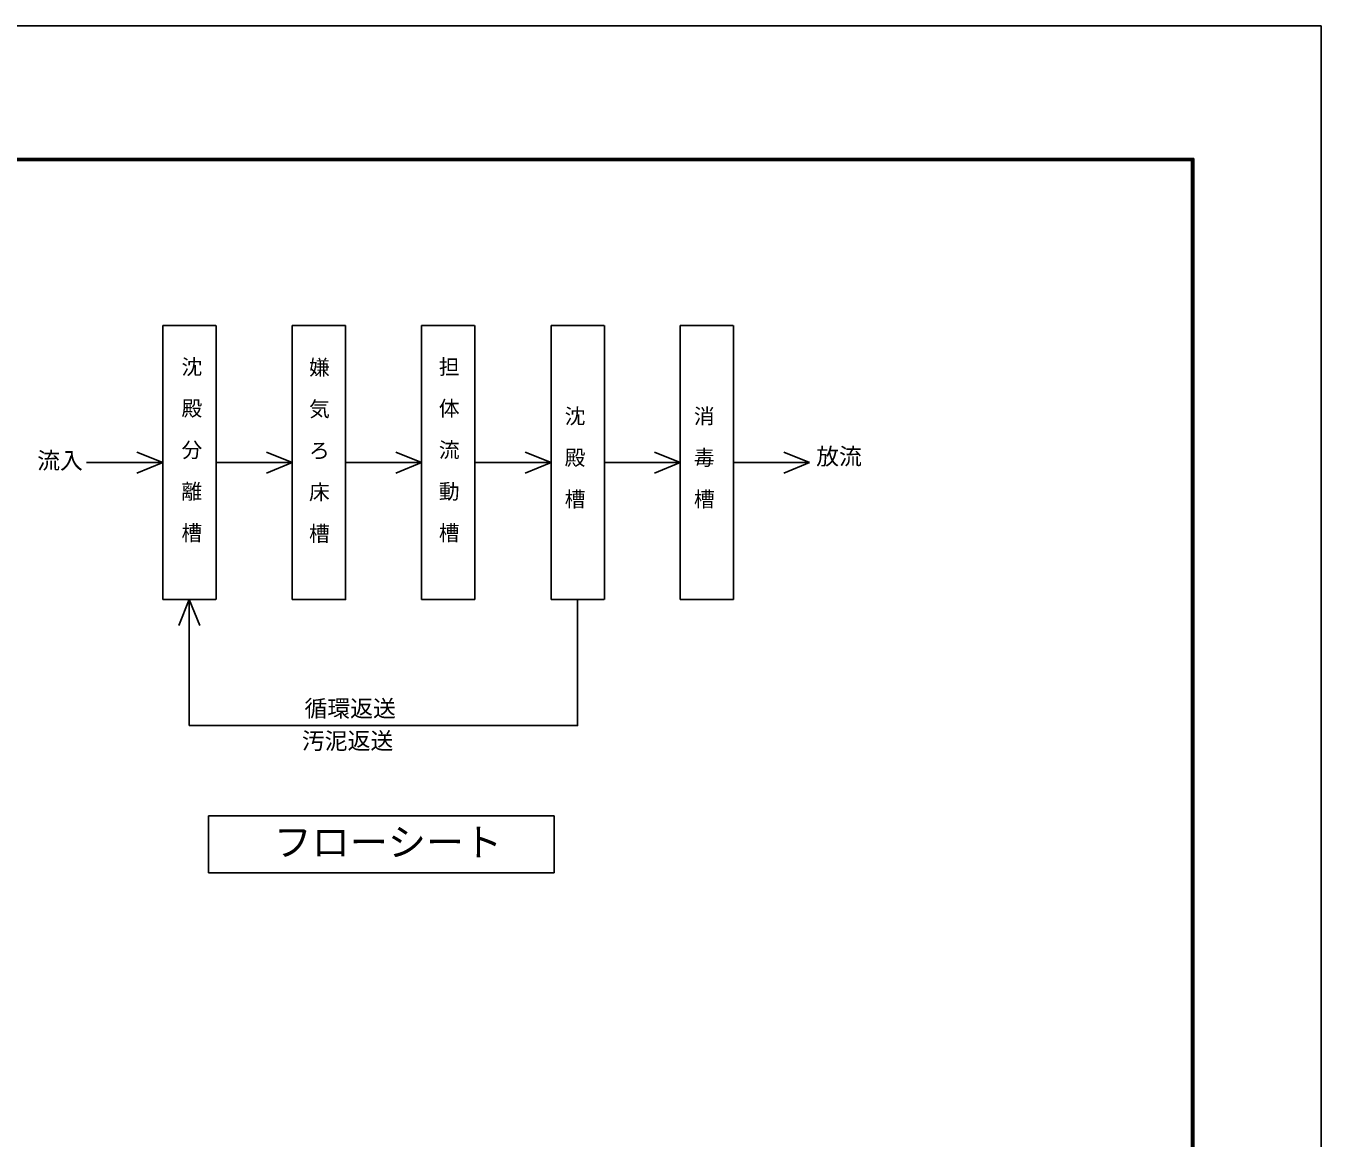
# Model space of a CAD drawing. Units: millimetres, scale not verified. Extents: x -14850 to 14850, y -10500 to 10500.
# Drawn here: x 6345 to 14850, y 3196 to 10500 of the extents above; entities that cross this region are included whole.
import ezdxf
from ezdxf.enums import TextEntityAlignment as Align

# ---------------------------------------------------------------- set-up
doc = ezdxf.new("R2010")
doc.units = ezdxf.units.MM
doc.header["$LTSCALE"] = 50
for name, color, linetype, lineweight in [('0-1_躯体', 3, 'Continuous', 25), ('0-6_図面枠', 7, 'Continuous', 25), ('0-7_Axis_waku', 7, 'Continuous', 25)]:
    doc.layers.add(name, color=color, linetype=linetype, lineweight=lineweight)
doc.styles.add('@ＭＳ ゴシック', font='')
doc.styles.add('ＭＳ ゴシック', font='')
doc.styles.get('@ＭＳ ゴシック').set_extended_font_data('@MS Gothic')
doc.styles.get('ＭＳ ゴシック').set_extended_font_data('MS Gothic')

msp = doc.modelspace()

# ---------------------------------------------------------------- linework, layer by layer
at = {"layer": '0-1_躯体', "color": 7}
for p, q in [((7243.66, 8532.39), (7591.53, 8532.39)), ((7243.66, 6732.39), (7243.66, 8532.39)), ((7593.65, 6732.39), (7593.65, 8532.39)), ((8093.66, 6732.39), (8093.66, 8532.39)), ((8093.66, 8532.39), (8443.64, 8532.39)), ((8943.64, 8532.39), (9291.5, 8532.39)), ((8943.64, 6732.39), (8943.64, 8532.39)), ((9293.63, 6732.39), (9293.63, 8532.39)), ((9793.62, 8532.39), (10141.48, 8532.39)), ((9793.62, 6732.39), (9793.62, 8532.39)), ((10143.61, 6732.39), (10143.61, 8532.39)), ((10642.12, 8532.39), (10989.98, 8532.39)), ((10642.12, 6732.39), (10642.12, 8532.39)), ((10992.11, 6732.39), (10992.11, 8532.39)), ((7243.66, 7632.39), (7074.01, 7701.07)), ((8093.66, 7632.39), (7924, 7701.08)), ((8943.64, 7632.39), (8773.98, 7701.08)), ((9793.62, 7632.39), (9623.98, 7701.08)), ((10642.12, 7632.39), (10472.47, 7701.08)), ((11490.61, 7632.39), (11320.97, 7701.08)), ((6743.67, 7632.39), (7243.66, 7632.39)), ((7243.66, 7632.39), (7074.01, 7563.69)), ((7593.65, 7632.39), (8093.66, 7632.39)), ((8093.66, 7632.39), (7924, 7563.7)), ((8443.64, 7632.39), (8943.64, 7632.39)), ((8943.64, 7632.39), (8773.98, 7563.7)), ((9293.63, 7632.39), (9793.62, 7632.39)), ((9793.62, 7632.39), (9623.98, 7563.69)), ((10142.12, 7632.39), (10642.12, 7632.39)), ((10642.12, 7632.39), (10472.47, 7563.69)), ((10990.62, 7632.39), (11490.61, 7632.39)), ((11490.61, 7632.39), (11320.97, 7563.69)), ((7243.66, 6732.39), (7592.17, 6732.39)), ((7417.92, 6732.39), (7349.23, 6562.74)), ((7417.92, 6732.39), (7417.92, 5904.89)), ((7417.92, 6732.39), (7486.61, 6562.74)), ((8943.64, 6732.39), (9292.14, 6732.39)), ((9793.62, 6732.39), (10142.12, 6732.39)), ((10642.12, 6732.39), (10990.62, 6732.39)), ((7542.82, 5313.29), (7542.82, 4937.49)), ((9814.69, 5313.29), (7542.82, 5313.29)), ((9814.69, 4937.49), (9814.69, 5313.29)), ((7542.82, 4937.49), (9814.69, 4937.49))]:
    msp.add_line(p, q, dxfattribs=at)
for points in [[(8093.66, 6732.39), (8443.64, 6732.39), (8443.64, 8532.39)], [(9967.87, 6732.39), (9967.87, 5904.89), (7417.92, 5904.89)]]:
    msp.add_lwpolyline(points, dxfattribs=at)
at = {"layer": '0-6_図面枠'}
msp.add_lwpolyline([(-14850, -10500), (14850, -10500), (14850, 10500), (-14850, 10500)], close=True, dxfattribs=at)
at = {"layer": '0-7_Axis_waku'}
for p, q in [((-12964, 9629), (14014, 9629)), ((-12963, 9628), (14013, 9628)), ((-12962, 9627), (14012, 9627)), ((-12961, 9626), (14011, 9626)), ((-12960, 9625), (14010, 9625)), ((-12959, 9624), (14009, 9624)), ((-12958, 9623), (14008, 9623)), ((-12957, 9622), (14007, 9622)), ((-12956, 9621), (14006, 9621)), ((-12955, 9620), (14005, 9620)), ((-12954, 9619), (14004, 9619)), ((-12953, 9618), (14003, 9618)), ((-12952, 9617), (14002, 9617)), ((-12951, 9616), (14001, 9616)), ((-12950, 9615), (14000, 9615)), ((14000, -9665), (14000, 9615)), ((14001, -9666.01), (14001, 9616)), ((14002, -9667.01), (14002, 9617)), ((14003, -9668.01), (14003, 9618)), ((14004, -9669.01), (14004, 9619)), ((14005, -9670.01), (14005, 9620)), ((14006, -9671.01), (14006, 9621)), ((14007, -9672.01), (14007, 9622)), ((14008, -9673.01), (14008, 9623)), ((14009, -9674.01), (14009, 9624)), ((14010, -9675.01), (14010, 9625)), ((14011, -9676.01), (14011, 9626)), ((14012, -9677.01), (14012, 9627)), ((14013, -9678.01), (14013, 9628)), ((14014, -9679.01), (14014, 9629))]:
    msp.add_line(p, q, dxfattribs=at)

# ---------------------------------------------------------------- texts
at = {"layer": '0-1_躯体', "color": 4}
for s, height, rotation, style, p in [('沈\u3000殿\u3000分\u3000離\u3000槽', 100, 270, '@ＭＳ ゴシック', (7352.75, 8331.04)), ('嫌\u3000気\u3000ろ\u3000床\u3000槽', 100, 270, '@ＭＳ ゴシック', (8190.56, 8326.99)), ('担\u3000体\u3000流\u3000動\u3000槽', 100, 270, '@ＭＳ ゴシック', (9042.67, 8331.04)), ('沈\u3000殿\u3000槽', 100, 270, '@ＭＳ ゴシック', (9869.13, 8007.39)), ('消\u3000毒\u3000槽', 100, 270, '@ＭＳ ゴシック', (10717.62, 8007.39)), ('放流', 110, 0.001, 'ＭＳ ゴシック', (11534.3, 7585.2))]:
    msp.add_text(s, height=height, rotation=rotation, dxfattribs=dict(at, style=style)).set_placement(p, align=Align.BOTTOM_LEFT)
at = {"layer": '0-1_躯体', "color": 4, "style": 'ＭＳ ゴシック'}
for s, height, p in [('流入', 110, (6418.67, 7557.39)), ('循環返送', 110, (8174.06, 5929.19)), ('汚泥返送', 110, (8157.14, 5716.86)), ('フローシート', 183.3, (7971.74, 4992.88))]:
    msp.add_text(s, height=height, dxfattribs=at).set_placement(p, align=Align.BOTTOM_LEFT)

doc.saveas('drawing.dxf')
